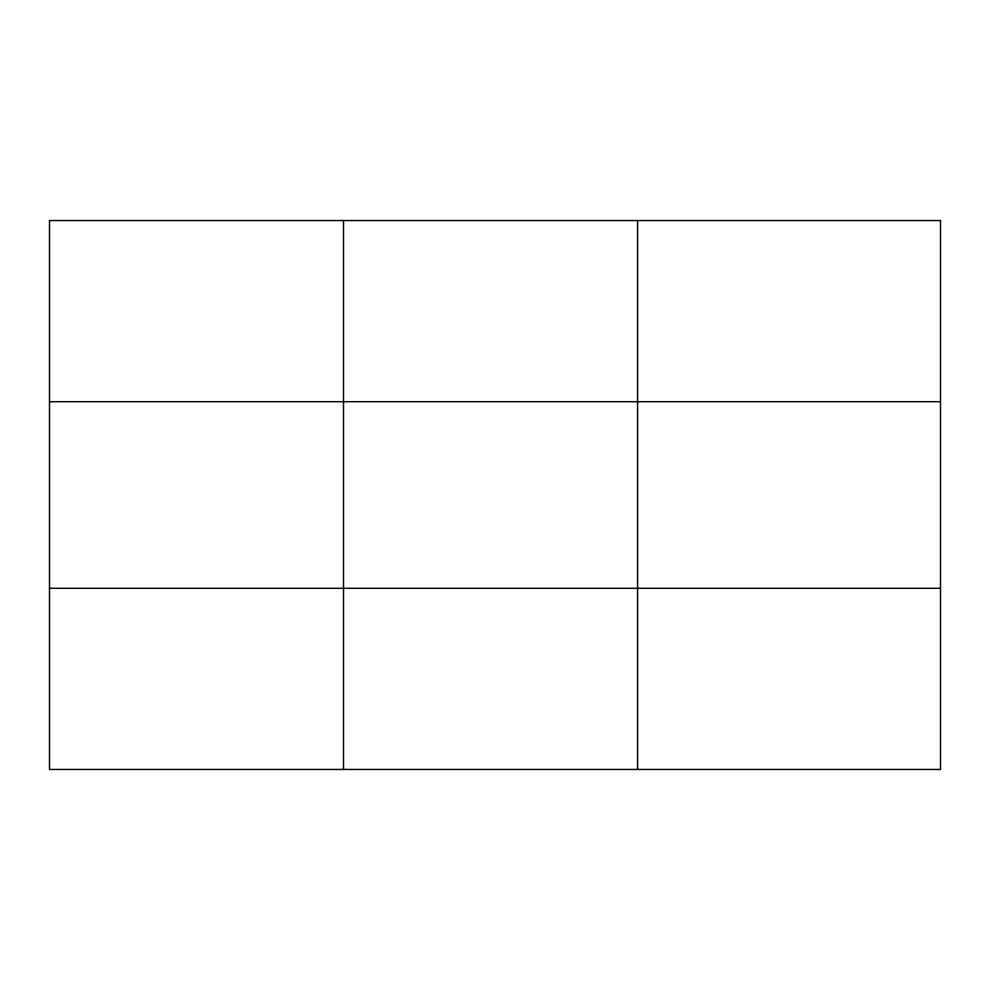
<?xml version="1.0" encoding="UTF-8"?>
<svg xmlns="http://www.w3.org/2000/svg" width="990" height="990" viewBox="0 0 990 990"><rect width="100%" height="100%" fill="white"/><g stroke="black" fill="none" stroke-linecap="round" stroke-linejoin="round"><path stroke-width="1.49" d="M343.53 220.547L343.53 769.453M637.56 220.547L637.56 769.453M49.5 401.693L940.5 401.693M49.5 588.308L940.5 588.308M940.5 220.547L940.5 769.453L49.5 769.453L49.5 220.547L940.5 220.547"/></g></svg>
